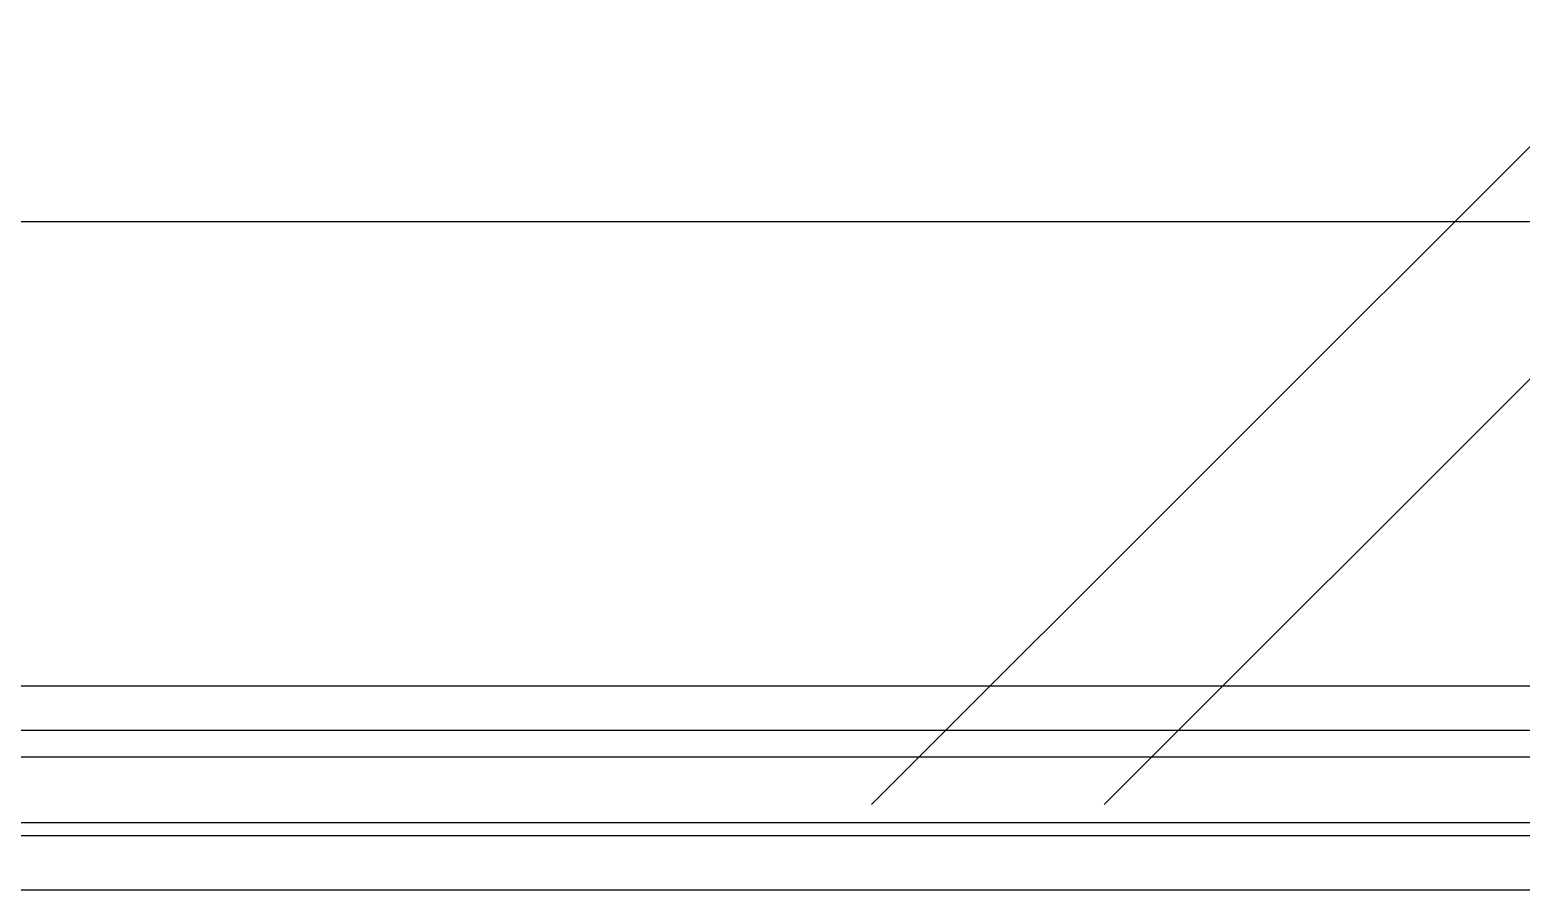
# Model space of a CAD drawing. Header units: inches. Extents: x -106706990 to 300603, y -86718466 to 1728185.
# Drawn here: x 21680.5 to 22161.6, y 22613.7 to 22891.3 of the extents above; entities that cross this region are included whole.
import ezdxf

# ---------------------------------------------------------------- set-up
doc = ezdxf.new("R2010")
doc.units = ezdxf.units.IN
doc.header["$MEASUREMENT"] = 0
for name, color, linetype in [('A-WALL', 1, 'Continuous'), ('A-WLH', 7, 'Continuous'), ('Edges', 7, 'Continuous')]:
    doc.layers.add(name, color=color, linetype=linetype)

# ---------------------------------------------------------------- blocks, each defined once
blk = doc.blocks.new('A$C52B244CD')
at = {"layer": 'A-WLH', "color": 8}
for p, q in [((0, 0), (250, 250)), ((75, 0), (325, 250))]:
    blk.add_line(p, q, dxfattribs=at)
blk = doc.blocks.new('air con')
at = {"layer": 'Edges'}
for p, q in [((71.402, 41.898), (152.402, 41.898)), ((71.402, 41.095), (152.402, 41.095)), ((71.402, 39.122), (152.402, 39.122)), ((152.402, 38.724), (71.402, 38.724)), ((152.402, 37.092), (71.402, 37.092))]:
    blk.add_line(p, q, dxfattribs=at)

msp = doc.modelspace()

# ---------------------------------------------------------------- linework, layer by layer
at = {"layer": 'A-WALL', "color": 8}
for p, q in [((21388.78, 22829.44), (23088.78, 22829.44)), ((23088.78, 22679.44), (21388.78, 22679.44))]:
    msp.add_line(p, q, dxfattribs=at)

# ---------------------------------------------------------------- block references
at = {"xscale": 10.74849191040555, "yscale": 10.74849191040555, "zscale": 10.74849191040555}
msp.add_blockref('air con', (20861.96, 22214.97, -5.46), dxfattribs=at)
at = {"layer": 'A-WLH', "color": 8}
msp.add_blockref('A$C52B244CD', (21952.06, 22641.26), dxfattribs=at)

doc.saveas('drawing.dxf')
